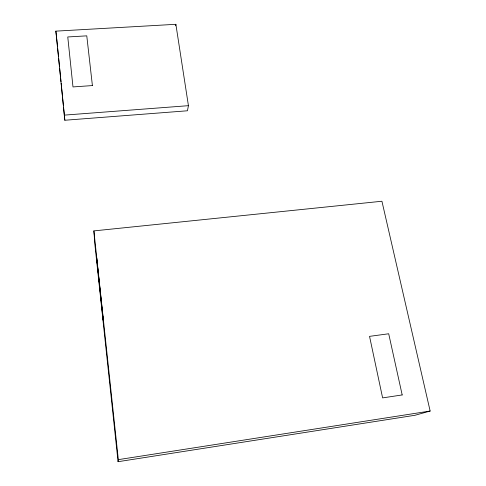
<?xml version="1.0" encoding="UTF-8"?>
<svg xmlns="http://www.w3.org/2000/svg" width="486" height="486" viewBox="0 0 486 486"><rect width="100%" height="100%" fill="white"/><g stroke="black" fill="none" stroke-linecap="round" stroke-linejoin="round"><path stroke-width="0.73" d="M175.671 25.782L175.865 24.3L55.854 31.14L64.845 120.249L187.456 110.778L188.428 105.675L175.865 24.3M118.068 461.7L118.341 459.641L93.889 230.899L381.929 201.24L430.146 411.035L414.965 415.281L118.068 461.7L94.788 243.565L93.889 230.899M118.341 459.641L430.146 411.035M64.195 115.133L188.428 105.675M55.854 31.14L56.583 37.155M56.734 38.667L57.561 46.972M57.713 48.485L58.539 56.795M58.684 58.308L59.511 66.612M59.663 68.125L60.489 76.436M60.641 77.948L61.011 81.721M61.163 83.234L61.467 86.259M61.613 87.766L62.439 96.076M62.591 97.589L63.417 105.899M63.569 107.406L64.845 120.249M402.183 394.942L382.616 397.894L369.542 336.361L388.697 333.767L402.183 394.942M92.401 85.572L72.985 86.927L67.767 36.96L86.775 35.849L92.401 85.572M102.923 316.398L96.678 257.981L103.135 320.292L102.923 316.398"/></g></svg>
